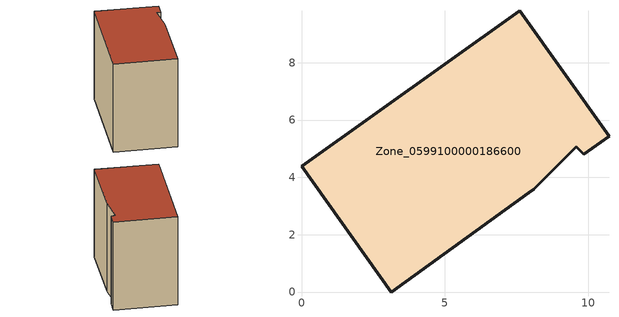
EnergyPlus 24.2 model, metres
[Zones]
Zone_0599100000186600
 floor ground (C_G): 9.85,4.8 9.59,5.06 8.11,3.58 7.92,3.46 3.14,0 0,4.39 7.61,9.81 10.73,5.43 z0
 wall outside (C_F): 7.92,3.46 8.11,3.58 9.59,5.06 9.85,4.8 10.73,5.43 7.61,9.81 0,4.39 3.14,0 7.92,3.46 z0:8.24
 roof outside (C_R): 9.59,5.06 9.85,4.8 10.73,5.43 7.61,9.81 0,4.39 3.14,0 7.92,3.46 8.11,3.58 z8.24
[BUILDING]
Pand.0599100000186600: North Axis=0; Terrain=City; Loads Convergence Tolerance Value=0.04; Temperature Convergence Tolerance Value=0.4; Solar Distribution=FullExterior; Maximum Number of Warmup Days=25; Minimum Number of Warmup Days=1
[Site:Location]
Rotterdam.The.Hague.AP_ZH_NLD Design_Conditions: Latitude=51.96; Longitude=4.45; Time Zone=1; Elevation=-4.5
[SITE:GROUNDTEMPERATURE:BUILDINGSURFACE]
18, 18, 18, 18, 18, 18, 18, 18, 18, 18, 18, 18
[MATERIAL] Thermal Absorptance=0.9; Solar Absorptance=0.7; Visible Absorptance=0.7
Name | Roughness | Thickness | Conductivity | Density | Specific Heat
G.TC.1975-1991 | MediumSmooth | 0.15 | 0.288461 | 540 | 1210
F.TC.1975-1991 | Rough | 0.3 | 0.230769 | 1920 | 840
R.TC.1975-1991 | MediumRough | 0.2 | 0.153846 | 1500 | 1000
[CONSTRUCTION]
C_G: G.TC.1975-1991
C_F: F.TC.1975-1991
C_R: R.TC.1975-1991
[ZONE]
Zone_0599100000186600: Type=1; Multiplier=1; Ceiling Height=Autocalculate; Volume=Autocalculate; Floor Area=autocalculate; Part of Total Floor Area=Yes
[ZONEINFILTRATION:DESIGNFLOWRATE]
Infil_Zone_0599100000186600: Zone or ZoneList or Space or SpaceList=Zone_0599100000186600; Schedule=AlwaysOn; Design Flow Rate Calculation Method=Flow/Area; Flow Rate per Floor Area=0.003; Constant Term Coefficient=1; Temperature Term Coefficient=0; Velocity Term Coefficient=0; Velocity Squared Term Coefficient=0
[HVACTEMPLATE:ZONE:IDEALLOADSAIRSYSTEM]
Zone_0599100000186600: Maximum Heating Supply Air Temperature=50; Minimum Cooling Supply Air Temperature=13; Maximum Heating Supply Air Humidity Ratio=0.0156; Minimum Cooling Supply Air Humidity Ratio=0.0077; Heating Limit=NoLimit; Cooling Limit=NoLimit; Dehumidification Control Type=ConstantSensibleHeatRatio; Cooling Sensible Heat Ratio=0.7; Dehumidification Setpoint=60; Humidification Control Type=None; Humidification Setpoint=30; Outdoor Air Method=None; Outdoor Air Flow Rate per Person=0.00944; Outdoor Air Flow Rate per Zone Floor Area=0; Outdoor Air Flow Rate per Zone=0; Demand Controlled Ventilation Type=None; Outdoor Air Economizer Type=NoEconomizer; Heat Recovery Type=None; Sensible Heat Recovery Effectiveness=0.7; Latent Heat Recovery Effectiveness=0.65
[ZONECONTROL:THERMOSTAT]
ThermostatControl_Zone_0599100000186600: Zone or ZoneList=Zone_0599100000186600; Control Type Schedule=DualSetpointControlType; Control 1=Thermostat_Zone_0599100000186600; Temperature Difference Between Cutout And Setpoint=0
[THERMOSTATSETPOINT:DUALSETPOINT]
Thermostat_Zone_0599100000186600: Heating Setpoint Temperature Schedule=HeatingSetpoint_Zone_0599100000186600; Cooling Setpoint Temperature Schedule=CoolingSetpoint_Zone_0599100000186600
[SCHEDULE:COMPACT]
HeatingSetpoint_Zone_0599100000186600: Through: 12/31, For: AllDays, Until: 24:00, 21
CoolingSetpoint_Zone_0599100000186600: Through: 12/31, For: AllDays, Until: 24:00, 24
DualSetpointControlType: Through: 12/31, For: AllDays, Until: 24:00, 4
AlwaysOn: Through: 12/31, For: AllDays, Until: 24:00, 1
